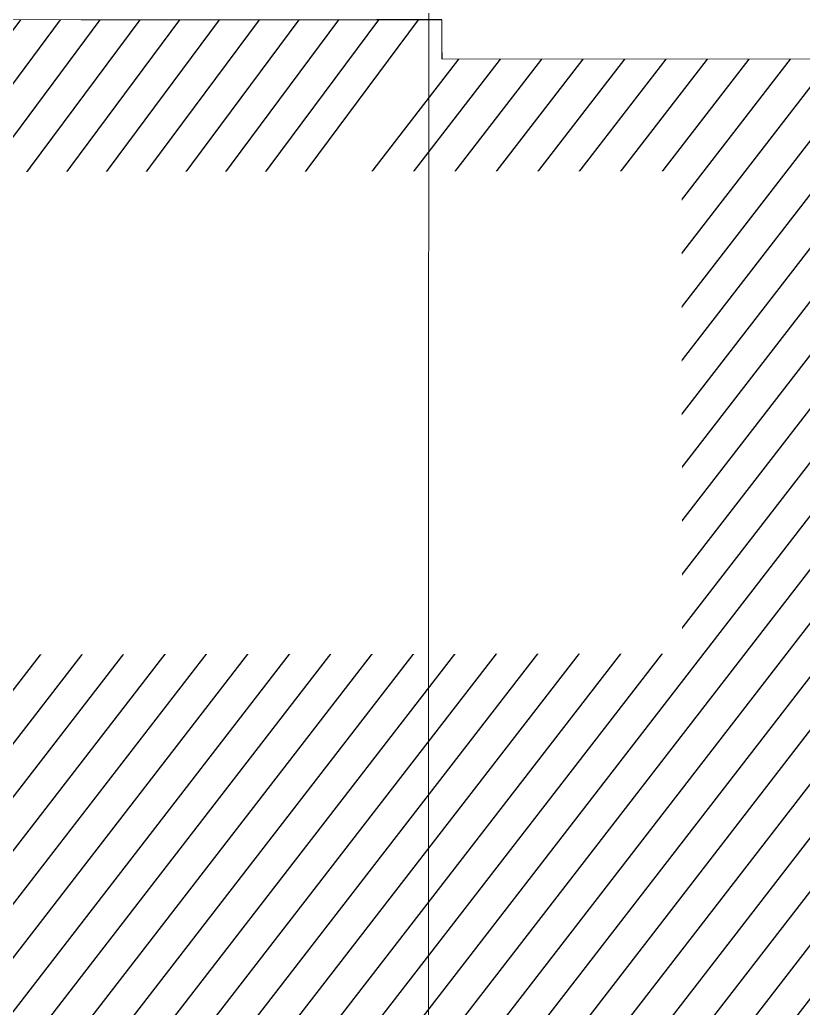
# Model space of a CAD drawing. Header units: centimetres. Extents: x -6122352 to 7132207, y -1694241 to 1947892.
# Drawn here: x 207285 to 213295, y -120292 to -112711 of the extents above; entities that cross this region are included whole.
import ezdxf
from ezdxf.xclip import XClip

# ---------------------------------------------------------------- set-up
doc = ezdxf.new("R2010")
doc.units = ezdxf.units.CM
doc.header["$MEASUREMENT"] = 0
doc.header["$XCLIPFRAME"] = 2
for name, pattern in [('DASHED2', [0.375, 0.25, -0.125]), ('XR-AR-END-SETTING OUT PLAN$0$23585-XR-AR-END-GROUND FLOOR$0$HIDDEN', [0.375, 0.25, -0.125]), ('XR-AR-MID-SETTING OUT FOR MASTER$0$23585-XR-AR-MID-GROUND FLOOR$0$23261-XR-AR-SI-GF$0$HIDDEN', [0.375, 0.25, -0.125]), ('XR-AR-MID-SETTING OUT FOR MASTER$0$23585-XR-AR-MID-GROUND FLOOR$0$945-4P-1-101-GROUND FLOOR PLAN$0$XR-MIDDLE-GROUND FLOOR PLAN$0$HIDDEN', [9.524999999999999, 6.35, -3.175])]:
    doc.linetypes.add(name, pattern=pattern)
doc.layers.add('23585-XR-AR-DAMAC PLOT LIMITS$0$1-End units', color=7, linetype='Continuous', lineweight=5, true_color=0xf8991e)
for name, color, linetype, lineweight in [('23585-XR-AR-DAMAC PLOT LIMITS$0$1-Mid units', 41, 'Continuous', 5), ('@ Foundations', 4, 'DASHED2', 50), ('A-ANNO-TEXT', 3, 'Continuous', 25), ('XR-AR-END-SETTING OUT PLAN$0$23585-XR-AR-END-GROUND FLOOR$0$A-FLOR-UNDR', 8, 'XR-AR-END-SETTING OUT PLAN$0$23585-XR-AR-END-GROUND FLOOR$0$HIDDEN', 5), ('XR-AR-END-SETTING OUT PLAN$0$23585-XR-AR-END-GROUND FLOOR$0$A-GLAZ-SILL', 8, 'Continuous', 5), ('XR-AR-END-SETTING OUT PLAN$0$23585-XR-AR-END-GROUND FLOOR$0$A-GLAZ-WNDO', 232, 'Continuous', 9), ('XR-AR-END-SETTING OUT PLAN$0$23585-XR-AR-END-GROUND FLOOR$0$A-WALL', 7, 'Continuous', 30), ('XR-AR-END-SETTING OUT PLAN$0$23585-XR-AR-END-GROUND FLOOR$0$S-COLS', 51, 'Continuous', 40), ('XR-AR-END-SETTING OUT PLAN$0$23585-XR-AR-END-GROUND FLOOR$0$S-COLS-PATT', 8, 'Continuous', 5), ('XR-AR-MID-SETTING OUT FOR MASTER$0$23585-XR-AR-MID-GROUND FLOOR$0$$A-GLAZ-WNDO', 232, 'Continuous', 9), ('XR-AR-MID-SETTING OUT FOR MASTER$0$23585-XR-AR-MID-GROUND FLOOR$0$$A-WALL', 1, 'Continuous', 5), ('XR-AR-MID-SETTING OUT FOR MASTER$0$23585-XR-AR-MID-GROUND FLOOR$0$A-FLOR-OVHD', 9, 'XR-AR-MID-SETTING OUT FOR MASTER$0$23585-XR-AR-MID-GROUND FLOOR$0$23261-XR-AR-SI-GF$0$HIDDEN', 15), ('XR-AR-MID-SETTING OUT FOR MASTER$0$23585-XR-AR-MID-GROUND FLOOR$0$A-GLAZ-SILL', 8, 'Continuous', 5), ('XR-AR-MID-SETTING OUT FOR MASTER$0$23585-XR-AR-MID-GROUND FLOOR$0$A-GLAZ-WNDO', 232, 'Continuous', 9), ('XR-AR-MID-SETTING OUT FOR MASTER$0$23585-XR-AR-MID-GROUND FLOOR$0$A-WALL', 7, 'Continuous', 30), ('XR-AR-MID-SETTING OUT FOR MASTER$0$23585-XR-AR-MID-GROUND FLOOR$0$S-COLS', 51, 'Continuous', 40)]:
    doc.layers.add(name, color=color, linetype=linetype, lineweight=lineweight)
for name, color, linetype in [('@MI-REF LAYER', 7, 'Continuous'), ('B_TH_6', 7, 'Continuous'), ('XR-AR-END-SETTING OUT PLAN$0$23585-XR-AR-END-GROUND FLOOR$0$A-Flor-Hral', 3, 'Continuous'), ('XR-AR-END-SETTING OUT PLAN$0$23585-XR-AR-END-GROUND FLOOR$0$A-Flor-Strs', 1, 'Continuous'), ('XR-AR-MID-SETTING OUT FOR MASTER$0$23585-XR-AR-MID-GROUND FLOOR$0$A-Flor-Hral', 3, 'Continuous'), ('XR-AR-MID-SETTING OUT FOR MASTER$0$23585-XR-AR-MID-GROUND FLOOR$0$A-Flor-Strs', 1, 'Continuous'), ('XR-AR-MID-SETTING OUT FOR MASTER$0$23585-XR-AR-MID-GROUND FLOOR$0$G-SHAD-20', 251, 'Continuous'), ('XR-AR-MID-SETTING OUT FOR MASTER$0$23585-XR-AR-MID-GROUND FLOOR$0$GS-HATCH-FLOOR TILE', 251, 'Continuous')]:
    doc.layers.add(name, color=color, linetype=linetype)

# ---------------------------------------------------------------- blocks, each defined once
blk = doc.blocks.new('23585-XR-AR-DAMAC PLOT LIMITS')
at = {"layer": '23585-XR-AR-DAMAC PLOT LIMITS$0$1-End units', "color": 251, "true_color": 0x636466}
blk.add_lwpolyline([(496607.6463000001, 2768971.997500001), (496613.8277000003, 2768978.743899999), (496631.5229000002, 2768962.529899999), (496625.3415000001, 2768955.7837)], close=True, dxfattribs=at)
at = {"layer": '23585-XR-AR-DAMAC PLOT LIMITS$0$1-Mid units', "color": 251, "true_color": 0x636466}
blk.add_lwpolyline([(496613.8277000003, 2768978.743899999), (496617.8810999999, 2768983.1675), (496635.5762999998, 2768966.9537), (496631.5229000002, 2768962.529899999)], close=True, dxfattribs=at)
blk = doc.blocks.new('A$Cf093b529')
at = {"layer": 'A-ANNO-TEXT'}
blk.add_blockref('23585-XR-AR-DAMAC PLOT LIMITS', (-495391.9901121984, -2768603.441896566), dxfattribs=at)
blk = doc.blocks.new('XR-AR-END-SETTING OUT PLAN$0$23585-XR-AR-END-GROUND FLOOR$0$A$C75a8815d')
at = {"layer": 'XR-AR-END-SETTING OUT PLAN$0$23585-XR-AR-END-GROUND FLOOR$0$S-COLS', "color": 252, "lineweight": 30}
for points in [[(6049.830236434937, 13227.55946516991), (6049.830236434937, 12227.55946421623), (6249.830236196518, 12227.55946421623), (6249.830236434937, 13227.55946469307)], [(6049.860461950302, 10644.6474583149), (6049.860461473465, 9444.647458553314), (6249.860461711884, 9444.647458791733), (6249.860461950302, 10644.64745926857)]]:
    blk.add_lwpolyline(points, close=True, dxfattribs=at)
blk = doc.blocks.new('XR-AR-END-SETTING OUT PLAN')
at = {"layer": 'XR-AR-END-SETTING OUT PLAN$0$23585-XR-AR-END-GROUND FLOOR$0$A-Flor-Hral', "color": 8}
for p, q in [((7060.101680293679, 13799.99880361557), (9050.100478127599, 13799.9988026619)), ((7060.101679638028, 13749.99880170822), (7060.101680293679, 13799.99880361557)), ((7060.101679638028, 13749.99880170822), (9050.100473538041, 13749.99880218506)), ((7060.101679697633, 12849.9988026619), (8050.101679816842, 12849.99880218506)), ((7060.101679816842, 12799.99880218506), (7060.101679697633, 12849.9988026619)), ((8050.101679697633, 11545.01038455963), (8050.101679816842, 12849.99880218506)), ((7060.101679816842, 12799.99880218506), (8000.101679638028, 12799.9988026619)), ((8000.101679816842, 11526.76096343994), (8000.101679638028, 12799.9988026619))]:
    blk.add_line(p, q, dxfattribs=at)
at = {"layer": 'XR-AR-END-SETTING OUT PLAN$0$23585-XR-AR-END-GROUND FLOOR$0$A-Flor-Strs', "color": 8}
for p, q in [((7110.101679757237, 13849.9988026619), (9050.101679757237, 13849.99880218506)), ((7110.101679816842, 13799.9988026619), (7110.101679757237, 13849.9988026619)), ((7390.101679459214, 13799.99880361557), (7390.101679816842, 13849.9988026619)), ((7670.101679638028, 13799.9988026619), (7670.101679340005, 13849.9988026619)), ((7950.101679816842, 13799.99880218506), (7950.101679757237, 13849.9988026619)), ((7110.101679638028, 12849.99880313873), (7110.101679995656, 13749.9988026619)), ((7390.101679995656, 12849.99880218506), (7390.101679161191, 13749.99880218506)), ((7670.101679697633, 12849.99880170822), (7670.101679697633, 13749.9988026619)), ((7950.101679220796, 12849.9988026619), (7950.101679757237, 13749.9988026619)), ((7110.101679697633, 12749.99880170822), (7110.101679697633, 12799.99880218506)), ((7390.101679518819, 12749.99880313873), (7390.101679816842, 12799.9988026619)), ((7670.101679161191, 12749.99880313873), (7670.101679101586, 12799.9988026619)), ((7950.101679757237, 12799.99880218506), (7950.101679638028, 11508.51154327393)), ((7950.101679876447, 12749.9988026619), (8000.101679638028, 12749.99880313873)), ((8050.101680055261, 12749.9988026619), (9050.097146704793, 12749.99880313873)), ((8000.101679697633, 12469.9988026619), (7950.101679697633, 12469.9988026619)), ((8050.101679340005, 12469.9988026619), (9050.097712770104, 12469.99880218506))]:
    blk.add_line(p, q, dxfattribs=at)
blk.add_lwpolyline([(8550.099979057908, 12189.9988026619), (8550.099979355931, 13299.9988026619), (7110.101679578424, 13299.9988026619)], dxfattribs=at)
at = {"layer": 'XR-AR-END-SETTING OUT PLAN$0$23585-XR-AR-END-GROUND FLOOR$0$A-Flor-Strs', "color": 8, "const_width": 19.99999999999999}
blk.add_lwpolyline([(8325.09997971356, 12329.9988026619), (8550.099979057908, 12189.9988026619), (8775.099979296327, 12329.9988026619)], dxfattribs=at)
at = {"layer": 'XR-AR-END-SETTING OUT PLAN$0$23585-XR-AR-END-GROUND FLOOR$0$A-Flor-Strs', "color": 8}
blk.add_circle((7110.101679578424, 13299.9988026619), 41.76135575145592, dxfattribs=at)
at = {"layer": 'XR-AR-END-SETTING OUT PLAN$0$23585-XR-AR-END-GROUND FLOOR$0$A-FLOR-UNDR', "color": 8, "ltscale": 5}
blk.add_line((7950.111738577485, 12650.00183916092), (9050.101646974683, 12650.0021109581), dxfattribs=at)
at = {"layer": 'XR-AR-END-SETTING OUT PLAN$0$23585-XR-AR-END-GROUND FLOOR$0$A-GLAZ-SILL', "color": 252}
blk.add_line((3550.084660366178, 19523.35189294815), (8750.084660485387, 19523.35189342499), dxfattribs=at)
at = {"layer": 'XR-AR-END-SETTING OUT PLAN$0$23585-XR-AR-END-GROUND FLOOR$0$A-GLAZ-WNDO', "color": 252}
for p, q in [((6150.084660366178, 19773.35189342499), (3550.084660425782, 19773.35189294815)), ((6150.084660366178, 19773.35189342499), (8750.084660246968, 19773.35189294815)), ((7410.084660485387, 19623.35189294815), (7410.084660306573, 19773.35189294815)), ((7460.084660425782, 19773.35189247131), (7460.084660127759, 19623.35189342499)), ((8700.084660306573, 19623.35189294815), (8700.084660485387, 19773.35189342499)), ((8750.084660246968, 19773.35189294815), (8750.084660485387, 19523.35189342499)), ((3550.084660425782, 19623.35189294815), (6150.084660485387, 19623.35189294815)), ((8750.084660127759, 19623.35189294815), (6150.084660485387, 19623.35189294815))]:
    blk.add_line(p, q, dxfattribs=at)
blk.add_lwpolyline([(7460.084660306573, 19723.35189294815), (8700.084660604596, 19723.35189294815)], dxfattribs=at)
for points in [[(6070.084660306573, 19563.35189294815), (4860.084660425782, 19563.35189437866), (4860.084660246968, 19613.35189247131), (6070.084659948945, 19613.35189294815)], [(6150.084660425782, 19563.35189294815), (6070.084660306573, 19563.35189294815), (6070.084659948945, 19613.35189294815), (6150.084660485387, 19613.35189342499)], [(6150.084660425782, 19563.35189294815), (6230.084660366178, 19563.35189390182), (6230.084660485387, 19613.35189342499), (6150.084660485387, 19613.35189342499)], [(6230.084660366178, 19563.35189390182), (7440.084660246968, 19563.35189294815), (7440.084660246968, 19613.35189199448), (6230.084660485387, 19613.35189342499)], [(7520.084660544991, 19563.35189199448), (7440.084660246968, 19563.35189294815), (7440.084660246968, 19613.35189199448), (7520.084660485387, 19613.35189294815)]]:
    blk.add_lwpolyline(points, close=True, dxfattribs=at)
at = {"layer": 'XR-AR-END-SETTING OUT PLAN$0$23585-XR-AR-END-GROUND FLOOR$0$A-WALL', "color": 8}
for points in [[(9250.08550722897, 19773.2721414566), (8750.084660485387, 19773.35278987885), (8750.084660306573, 19523.27034950256), (9250.027719274163, 19523.38991355896)], [(9250.102083459496, 6650.001490592957), (9050.100989297032, 6650.001235485077), (9050.10098965466, 8750.000639915466), (6850.11106570065, 8750.002635478973), (6850.111066058278, 8700.0026679039), (6750.111065879464, 8700.002668380737), (6750.111065879464, 8750.000871658325), (6650.111065939069, 8750.000871658325), (6650.111065283418, 8850.002022743225), (6950.111065164208, 8850.002250671387), (6950.111065879464, 8899.99970960617), (7050.111065879464, 8899.99970817566), (7050.11106570065, 8850.002797603607), (9050.099628582597, 8850.000640392303), (9050.10098899901, 10349.9981546402), (7050.11106581986, 10349.99975156784), (7050.111065998673, 9799.999710083008), (6950.11106570065, 9799.999708652496), (6950.112433806062, 10550.00580835342), (7050.108891561627, 10550.00580835342), (7050.104876235127, 10449.99988079071), (9050.099116638303, 10449.9981546402), (9049.948119357228, 19523.36598014832), (9249.950268521905, 19523.36597967148)]]:
    blk.add_lwpolyline(points, close=True, dxfattribs=at)
blk.add_lwpolyline([(7250.100541964173, 12200.0021109581), (7250.100542083383, 11450.00580835342), (6950.09668238461, 11450.00602960587), (6950.103889837861, 12750.00211143494), (7950.111920431256, 12750.00211048126), (7950.111738994718, 12650.0021109581), (7100.100542083383, 12650.00211143494), (7100.10202242434, 12200.0021109581), (7250.100541964173, 12200.0021109581), (7250.100541964173, 12200.0021109581), (7250.100541964173, 12200.0021109581)], dxfattribs=at)
at = {"layer": 'XR-AR-END-SETTING OUT PLAN$0$23585-XR-AR-END-GROUND FLOOR$0$S-COLS-PATT', "color": 8}
blk.add_blockref('XR-AR-END-SETTING OUT PLAN$0$23585-XR-AR-END-GROUND FLOOR$0$A$C75a8815d', (3000.129344239831, 5499.998310089111), dxfattribs=at)
blk = doc.blocks.new('END UNIT')
at = {"xscale": 0.001, "yscale": 0.001, "zscale": 0.001}
blk.add_blockref('XR-AR-END-SETTING OUT PLAN', (-9.150201729830158, 0), dxfattribs=at)
blk = doc.blocks.new('XR-AR-MID-SETTING OUT FOR MASTER$0$23585-XR-AR-MID-GROUND FLOOR$0$945-4P-1-101-GROUND FLOOR PLAN$0$XR-MIDDLE-GROUND FLOOR PLAN$0$A$C446944C1')
at = {"layer": 'XR-AR-MID-SETTING OUT FOR MASTER$0$23585-XR-AR-MID-GROUND FLOOR$0$A-GLAZ-SILL', "color": 252}
blk.add_line((-2.733431756496429e-07, -4.737777635455132e-05), (5.199999726377428, -4.737754352390766e-05), dxfattribs=at)
for points in [[(2.208076124545187, -0.02284434624016285), (2.208076124545187, -0.1242443462833762), (2.093846930889413, -0.07354434626176953), (2.208076124545187, -0.02284434624016285)], [(2.991923328721896, -0.02284434624016285), (2.991923328721896, -0.1242443462833762), (3.106152522144839, -0.07354434579610825), (2.991923328721896, -0.02284434624016285)]]:
    blk.add_lwpolyline(points, dxfattribs=at)
at = {"layer": 'XR-AR-MID-SETTING OUT FOR MASTER$0$23585-XR-AR-MID-GROUND FLOOR$0$A-GLAZ-WNDO', "color": 252}
for p, q in [((5.199999726610258, 0.2499526219908148), (-2.735760062932968e-07, 0.2499526222236454)), ((-2.735760062932968e-07, 0.2499526222236454), (-2.733431756496429e-07, -4.737777635455132e-05)), ((0.04999972670339048, 0.0999526223167777), (0.04999972647055984, 0.2499526219908148)), ((1.284999726805836, 0.2499526222236454), (1.284999726805836, 0.09995262185111642)), ((1.334999726619571, 0.09995262208394706), (1.334999726619571, 0.2499526222236454)), ((3.864999726880342, 0.0999526223167777), (3.864999726880342, 0.2499526224564761)), ((3.914999726694077, 0.2499526222236454), (3.914999726694077, 0.09995262185111642)), ((5.149999726563692, 0.09995262254960835), (5.149999726796523, 0.2499526222236454)), ((5.199999726610258, 0.2499526219908148), (5.199999726377428, -4.737754352390766e-05)), ((-2.733431756496429e-07, 0.09995262208394706), (2.599999726517126, 0.09995262185111642)), ((5.199999726610258, 0.0999526223167777), (2.599999726517126, 0.09995262185111642))]:
    blk.add_line(p, q, dxfattribs=at)
for points in [[(1.284999726805836, 0.1999526221770793), (0.04999972647055984, 0.1999526226427406)], [(3.914999726694077, 0.1999526221770793), (5.149999726796523, 0.1999526219442487)]]:
    blk.add_lwpolyline(points, dxfattribs=at)
for points in [[(1.224999726749957, 0.03995262226089835), (1.304999726824462, 0.03995262226089835), (1.304999726824462, 0.08995262207463384), (1.224999726517126, 0.08995262230746448)], [(2.51999972644262, 0.03995262226089835), (1.304999726824462, 0.03995262226089835), (1.304999726824462, 0.08995262207463384), (2.519999726675451, 0.08995262207463384)], [(2.599999726517126, 0.03995262226089835), (2.51999972644262, 0.03995262226089835), (2.519999726675451, 0.08995262207463384), (2.599999726517126, 0.08995262254029512)], [(2.599999726517126, 0.03995262226089835), (2.679999726591632, 0.03995262202806771), (2.679999726591632, 0.08995262254029512), (2.599999726517126, 0.08995262254029512)], [(2.679999726591632, 0.03995262202806771), (3.89499972644262, 0.039952622493729), (3.894999726675451, 0.08995262207463384), (2.679999726591632, 0.08995262254029512)], [(3.974999726749957, 0.039952622493729), (3.89499972644262, 0.039952622493729), (3.894999726675451, 0.08995262207463384), (3.974999726749957, 0.08995262230746448)]]:
    blk.add_lwpolyline(points, close=True, dxfattribs=at)
blk = doc.blocks.new('XR-AR-MID-SETTING OUT FOR MASTER$0$23585-XR-AR-MID-GROUND FLOOR$0$945-4P-1-101-GROUND FLOOR PLAN$0$XR-MIDDLE-GROUND FLOOR PLAN$0$BREAK LINE1')
blk.add_lwpolyline([(648.1633601741578, -6.16698093744526, 0, 0, 0), (100.7725748287976, -6.16698093744526, 16.74478720384293, 16.74478720384293, 0), (38.27257482879577, -177.8843240237456, 16.74478720384293, 16.74478720384293, 0), (-86.72742517120423, 165.5503621488551, 16.74478720384293, 16.74478720384293, 0), (-149.2274251712042, -6.166980937447079, 0, 0, 0), (-912.0704092131346, -6.166980937441622, 0, 0, 0)], format="xyseb")
blk = doc.blocks.new('XR-AR-MID-SETTING OUT FOR MASTER$0$23585-XR-AR-MID-GROUND FLOOR$0$945-4P-1-101-GROUND FLOOR PLAN$0$XR-MIDDLE-GROUND FLOOR PLAN$0$WRFWF')
at = {"layer": 'XR-AR-MID-SETTING OUT FOR MASTER$0$23585-XR-AR-MID-GROUND FLOOR$0$A-FLOR-OVHD', "linetype": 'XR-AR-MID-SETTING OUT FOR MASTER$0$23585-XR-AR-MID-GROUND FLOOR$0$945-4P-1-101-GROUND FLOOR PLAN$0$XR-MIDDLE-GROUND FLOOR PLAN$0$HIDDEN', "ltscale": 0.1}
for p, q in [((9250.00889430586, 14089.9999996908), (9250.008894346622, 9909.449274283641)), ((10350.00889432596, 14089.44927426482), (9250.008894305867, 14089.44927426484)), ((10350.00889432159, 13809.44927426483), (9250.008894308598, 13809.44927426484)), ((10350.00889431722, 13529.44927426483), (9250.008894311328, 13529.44927426484)), ((10350.00889431286, 13249.44927426483), (9250.008894314058, 13249.44927426484)), ((10350.00889431286, 12969.44927426484), (9250.008894314054, 12969.44927426485)), ((10350.00889431285, 12689.44927426484), (9250.00889431405, 12689.44927426486)), ((10350.00889431285, 12409.44927426485), (9250.008894314047, 12409.44927426486)), ((10350.00889431284, 12129.44927426485), (9250.008894314044, 12129.44927426487)), ((10350.00889431284, 11849.44927426486), (9250.00889431404, 11849.44927426487)), ((10350.00889431284, 11569.44927426486), (9250.008894314036, 11569.44927426488)), ((10350.00889431283, 11289.44927426487), (9250.00889431403, 11289.44927426488)), ((10350.00889431283, 11009.44927426487), (9250.008894314027, 11009.44927426489)), ((10350.00889432794, 11009.4492742833), (10350.00889432794, 9909.449274272882)), ((10350.00889432794, 9909.449274272882), (9250.008894346622, 9909.449274283641))]:
    blk.add_line(p, q, dxfattribs=at)
blk.add_lwpolyline([(10350.00889430916, 14369.99999969173), (10350.00889431698, 11009.4492742833)], dxfattribs=at)
blk = doc.blocks.new('XR-AR-MID-SETTING OUT FOR MASTER$0$23585-XR-AR-MID-GROUND FLOOR$0$945-4P-1-101-GROUND FLOOR PLAN$0$XR-MIDDLE-GROUND FLOOR PLAN$0$ASDASDASD')
blk.add_wipeout([(-42428.49006074868, 24502.348435747233), (-42278.49006074868, 24502.348435747143), (-42278.490060748925, 24052.348435747146), (-42428.49006074892, 24052.34843574723)])
blk.add_hatch(color=256).paths.add_polyline_path([(-42428.49006074868, 24502.34843574724), (-42278.49006074868, 24502.34843574715), (-42428.49006074893, 24052.34843574724)])
for p, q in [((-42278.49006074868, 24502.34843574715), (-42428.49006074868, 24502.34843574724)), ((-42428.49006074868, 24502.34843574724), (-42428.49006074893, 24052.34843574724)), ((-42428.49006074893, 24052.34843574724), (-42278.49006074868, 24502.34843574715)), ((-42278.49006074893, 24052.34843574715), (-42278.49006074868, 24502.34843574715)), ((-42428.49006074893, 24052.34843574724), (-42278.49006074893, 24052.34843574715))]:
    blk.add_line(p, q)
blk = doc.blocks.new('XR-AR-MID-SETTING OUT FOR MASTER$0$23585-XR-AR-MID-GROUND FLOOR$0$A$C08698786')
at = {"layer": 'XR-AR-MID-SETTING OUT FOR MASTER$0$23585-XR-AR-MID-GROUND FLOOR$0$S-COLS', "color": 252, "lineweight": 30}
for points in [[(-100.1414103507996, 18727.55777406693), (-100.141410112381, 17727.55777406693), (99.85858964920044, 17727.55777430534), (99.85858988761902, 18727.55777430534)], [(-100.1111845970154, 16144.64576864243), (-100.111184835434, 14944.64576864243), (99.88881516456604, 14944.64576816559), (99.88881492614746, 16144.64576816559)]]:
    blk.add_lwpolyline(points, close=True, dxfattribs=at)
blk = doc.blocks.new('XR-AR-MID-SETTING OUT FOR MASTER')
at = {"layer": 'XR-AR-MID-SETTING OUT FOR MASTER$0$23585-XR-AR-MID-GROUND FLOOR$0$A-Flor-Hral', "color": 8}
blk.add_lwpolyline([(100.008808940649, 14902.65850448608), (2090.008809119463, 14902.65850496292), (2090.008808881044, 14852.65850448608), (100.0088091790676, 14852.65850496292)], dxfattribs=at)
at = {"layer": 'XR-AR-MID-SETTING OUT FOR MASTER$0$23585-XR-AR-MID-GROUND FLOOR$0$A-Flor-Strs', "color": 8}
for p, q in [((2040.00880882144, 14952.65850496292), (100.0088088214397, 14952.65850496292)), ((1200.008809238672, 14952.65850496292), (1200.008808940649, 14902.65850400925)), ((1480.008808463812, 14952.65850496292), (1480.008808642626, 14902.65850543976)), ((1760.008809119463, 14952.65850448608), (1760.008808940649, 14902.65850448608)), ((2040.00880882144, 14952.65850496292), (2040.008809179068, 14902.65850400925)), ((1200.008808404207, 14852.65850448608), (1200.00880882144, 13952.65850496292)), ((1480.008808940649, 14852.65850448608), (1480.008808940649, 13952.65850400925)), ((1760.008809119463, 14852.65850448608), (1760.008808523417, 13952.65850448608)), ((2040.008808940649, 14852.65850448608), (2040.008808881044, 13952.65850448608)), ((1480.008808881044, 13902.65850496292), (1480.008808583021, 13852.65850496292)), ((1760.008809000254, 13902.65850448608), (1760.008809000254, 13852.65850496292)), ((2040.008808881044, 13902.65850496292), (2040.008808881044, 13852.65850400925)), ((1100.008809238672, 13852.65850496292), (100.0088088810444, 13852.65850400925)), ((1200.00880882144, 13852.65850448608), (1200.008808583021, 13573.20923042297)), ((1100.008808940649, 13572.65850400925), (100.008808940649, 13572.65850448608)), ((1200.008809119463, 13572.65850448608), (1150.008809417486, 13572.65850448608))]:
    blk.add_line(p, q, dxfattribs=at)
blk.add_lwpolyline([(1200.008809119463, 13902.65850448608), (1200.008808881044, 13852.65850400925), (1150.008809179068, 13852.65850496292)], dxfattribs=at)
at = {"layer": 'XR-AR-MID-SETTING OUT FOR MASTER$0$23585-XR-AR-MID-GROUND FLOOR$0$A-Flor-Strs', "color": 8, "const_width": 15.00000006679886}
blk.add_lwpolyline([(455.1530921757221, 13685.15850496292), (650.0088085234165, 13572.65850496292), (844.8645255863667, 13685.15850543976)], dxfattribs=at)
at = {"layer": 'XR-AR-MID-SETTING OUT FOR MASTER$0$23585-XR-AR-MID-GROUND FLOOR$0$A-Flor-Strs', "color": 8}
blk.add_circle((2040.008809119463, 14402.65850496292), 45.00000020605513, dxfattribs=at)
at = {"layer": 'XR-AR-MID-SETTING OUT FOR MASTER$0$23585-XR-AR-MID-GROUND FLOOR$0$A-WALL', "color": 8}
for points in [[(100.0000008046627, 19472.65428304672), (400.0004432499409, 19472.65428209305), (400.0004433095455, 19222.70159435272), (99.99999997019768, 19222.70159482956)], [(1950.000811725855, 13202.63829565048), (2000.00029399991, 13202.63829565048), (2000.00945982337, 13652.63829517365), (1950.000810950994, 13652.63829469681)]]:
    blk.add_lwpolyline(points, close=True, dxfattribs=at)
at = {"layer": 'XR-AR-MID-SETTING OUT FOR MASTER$0$23585-XR-AR-MID-GROUND FLOOR$0$$A-GLAZ-WNDO', "color": 8, "xscale": -1000, "yscale": 1000, "zscale": 1000}
blk.add_blockref('XR-AR-MID-SETTING OUT FOR MASTER$0$23585-XR-AR-MID-GROUND FLOOR$0$945-4P-1-101-GROUND FLOOR PLAN$0$XR-MIDDLE-GROUND FLOOR PLAN$0$A$C446944C1', (5600.000170022249, 19222.70166015625), dxfattribs=at)
at = {"layer": 'XR-AR-MID-SETTING OUT FOR MASTER$0$23585-XR-AR-MID-GROUND FLOOR$0$$A-WALL', "color": 8}
blk.add_blockref('XR-AR-MID-SETTING OUT FOR MASTER$0$23585-XR-AR-MID-GROUND FLOOR$0$945-4P-1-101-GROUND FLOOR PLAN$0$XR-MIDDLE-GROUND FLOOR PLAN$0$WRFWF', (-9150.000085562468, -796.7907695770264), dxfattribs=at)
at = {"layer": 'XR-AR-MID-SETTING OUT FOR MASTER$0$23585-XR-AR-MID-GROUND FLOOR$0$A-FLOR-OVHD', "color": 8, "linetype": 'XR-AR-MID-SETTING OUT FOR MASTER$0$23585-XR-AR-MID-GROUND FLOOR$0$23261-XR-AR-SI-GF$0$HIDDEN', "ltscale": 5, "xscale": -0.9999999999999997, "rotation": 194.2810957359752}
blk.add_blockref('XR-AR-MID-SETTING OUT FOR MASTER$0$23585-XR-AR-MID-GROUND FLOOR$0$945-4P-1-101-GROUND FLOOR PLAN$0$XR-MIDDLE-GROUND FLOOR PLAN$0$BREAK LINE1', (675.0088040530682, 13433.20923042297), dxfattribs=at)
at = {"layer": 'XR-AR-MID-SETTING OUT FOR MASTER$0$23585-XR-AR-MID-GROUND FLOOR$0$G-SHAD-20', "color": 8}
blk.add_blockref('XR-AR-MID-SETTING OUT FOR MASTER$0$23585-XR-AR-MID-GROUND FLOOR$0$945-4P-1-101-GROUND FLOOR PLAN$0$XR-MIDDLE-GROUND FLOOR PLAN$0$ASDASDASD', (44478.49782505631, -10849.71202945709), dxfattribs=at)
at = {"layer": 'XR-AR-MID-SETTING OUT FOR MASTER$0$23585-XR-AR-MID-GROUND FLOOR$0$A-Flor-Hral', "color": 8}
blk.add_lwpolyline([(1150.008809179068, 13560.48195743561), (1150.008809059858, 13902.65850496292), (2090.008809238672, 13902.65850496292), (2090.008809119463, 13952.65850496292), (1100.008808940649, 13952.65850448608), (1100.008809119463, 13547.75468444824)], dxfattribs=at)
at = {"layer": 'XR-AR-MID-SETTING OUT FOR MASTER$0$23585-XR-AR-MID-GROUND FLOOR$0$A-Flor-Strs', "color": 8}
blk.add_lwpolyline([(650.0088085234165, 13572.65850496292), (650.008808940649, 14402.65850448608), (2040.008809119463, 14402.65850496292)], dxfattribs=at)
at = {"layer": 'XR-AR-MID-SETTING OUT FOR MASTER$0$23585-XR-AR-MID-GROUND FLOOR$0$A-WALL', "color": 8}
for points in [[(99.99999931454659, 19472.65428209305), (-99.99999925494194, 19472.65428256989), (-99.998236566782, 5500.00000667572), (100.0017631351948, 5500.000006198883), (99.9995484650135, 8850.141927242279), (1100.048611491919, 8850.10940027237), (1100.048611015081, 8950.109399795532), (100.03925588727, 8950.072475910187), (100.0088088810444, 10949.9982419014), (2099.951952844858, 10949.99824142456), (2099.998660355806, 9950.143901348114), (2199.988806992769, 9950.143900871277), (2200.057162195444, 11149.97698402405), (2100.075846284628, 11149.97698354721), (2100.039519578218, 11049.97698402405), (100.0088088810444, 11049.99824142456)], [(2200.013650625944, 13652.63605213165), (2200.017217665911, 13652.6360502243), (2200.024336546659, 13852.63604974747), (1199.974533885717, 13852.65850543976), (1199.974534541368, 13752.66171360016), (1850.013650208712, 13752.64729642868), (1850.013650685549, 13102.64278697968), (2100.128742069006, 13102.63829755783), (2100.128742545843, 12652.63829708099), (1949.986809521914, 12652.64009141922), (1949.9868093431, 12552.35255002975), (2100.055755704641, 12552.35255050659), (2100.016017049551, 12049.97720527649), (2199.959899276495, 12049.97720527649), (2199.999632865191, 13202.6360502243), (2050.003180772066, 13202.63829612732), (2050.012347489595, 13652.63829517365), (2200.019845813513, 13652.63604927063)]]:
    blk.add_lwpolyline(points, close=True, dxfattribs=at)
at = {"layer": 'XR-AR-MID-SETTING OUT FOR MASTER$0$23585-XR-AR-MID-GROUND FLOOR$0$GS-HATCH-FLOOR TILE', "color": 8}
blk.add_blockref('XR-AR-MID-SETTING OUT FOR MASTER$0$23585-XR-AR-MID-GROUND FLOOR$0$A$C08698786', (-1.490116119384766e-07, 0), dxfattribs=at)
blk = doc.blocks.new('MID UNIT')
at = {"xscale": 0.001, "yscale": 0.001, "zscale": 0.001}
blk.add_blockref('XR-AR-MID-SETTING OUT FOR MASTER', (0, 0), dxfattribs=at)
blk = doc.blocks.new('TH_6')
blk.add_blockref('END UNIT', (495802.3053798428, 2769163.996563952))
blk.add_blockref('MID UNIT', (495802.3053798428, 2769163.996563952))
blk = doc.blocks.new('A$Ce2a03a74')
at = {"layer": 'B_TH_6', "xscale": 999.9914829579993, "yscale": 999.9914829579993, "zscale": 999.9914829579993}
blk.add_blockref('TH_6', (-495790404.5228079, -2769140733.343811), dxfattribs=at)
blk = doc.blocks.new('23585-XR-AR-MALDIVE-2$0$TH_6')
at = {"ltscale": 10, "xscale": 0.00100002623446598, "yscale": 0.00100002623446598, "zscale": 0.00100002623446598}
blk.add_blockref('A$Ce2a03a74', (495794.6272259735, 2769164.318430193), dxfattribs=at)
at = {"layer": '@ Foundations', "linetype": 'DASHED2', "ltscale": 0.25}
blk.add_lwpolyline([(495800.9553812214, 2769177.788844433), (495803.6553812214, 2769177.788844433), (495803.6553812214, 2769183.138844433), (495800.9553812214, 2769183.138844433)], close=True, dxfattribs=at)

msp = doc.modelspace()

# ---------------------------------------------------------------- block references
at = {"layer": '@MI-REF LAYER'}
ref = msp.add_blockref('23585-XR-AR-MALDIVE-2$0$TH_6', (-496066867.0987805, -2769211397.596829), dxfattribs=dict(at, xscale=1000, yscale=1000, zscale=1000, rotation=359.9901722157166))
XClip(ref).set_block_clipping_path([(495793.2152802178, 2769163.996335161), (495847.25252525066, 2769163.9960809364), (495847.2535227563, 2769187.9361263197), (495838.3053463253, 2769187.8961598463), (495832.30534110335, 2769187.8961610533), (495826.3053362698, 2769187.896162259), (495820.3054766443, 2769187.896298579), (495814.30533649144, 2769187.8964472436), (495808.30533411563, 2769187.896448451), (495802.30547449016, 2769187.8965847697), (495793.21537316334, 2769187.9364898955)])

# ---------------------------------------------------------------- next in the draw order: wipeouts: each hides what was drawn before it
at = {"color": 10}
msp.add_wipeout([(204271.341374394, -112711.10651426944), (204268.92457500368, -126984.62992030081), (252569.92436445123, -126992.95856626707), (252571.12314505735, -112719.43444290076), (246322.1939183399, -112717.90728657704), (246322.2769979855, -113018.5143592934), (210521.14151336253, -113012.37349204558), (210521.32772171017, -112711.7503339721), (204271.34137689648, -112711.0889299053)], dxfattribs=at).dxf.layer = '@MI-REF LAYER'

# ---------------------------------------------------------------- next in the draw order: hatches: boundary and pattern name
at = {"layer": '@MI-REF LAYER'}
h = msp.add_hatch(dxfattribs=at)
h.set_pattern_fill('ANSI31', color=256, scale=1999.999998458916, angle=6.722712845868625)
h.set_pattern_definition([(51.72271284586864, (-2376763621.713655, -1504247786.630127), (-196.2554993275065, 154.8669715833345), [])])
h.paths.add_polyline_path([(252568.6198803241, -126993.0545955013), (252569.8706995401, -112719.5295379322), (246321.1000920893, -112718.4357854984), (246320.8462612017, -113020.4883291191), (210519.9618910979, -113012.9144714), (210520.013740395, -112712.2618354557), (204270.0368932944, -112711.1840154621), (204267.6258677372, -126984.7250073836)])

# ---------------------------------------------------------------- next in the draw order: linework, layer by layer
at = {"layer": '@MI-REF LAYER', "linetype": 'DASHED2', "extrusion": (-4.06944259954008e-12, -7.460187374667495e-09, 1), "elevation": 0.0008531372687347198}
msp.add_lwpolyline([(210421.4823728371, -111996.5926874511), (226248.1809208705, -112000.7837249745), (226753.2481699229, -112738.0226926066)], dxfattribs=at)

# ---------------------------------------------------------------- next in the draw order: wipeouts: each hides what was drawn before it
msp.add_wipeout([(205391.54576293426, -113879.13848564289), (212361.02930743105, -113872.18390618623), (212364.72139418934, -117572.18206330482), (205395.23784880096, -117579.13664532195)]).dxf.layer = '@MI-REF LAYER'

# ---------------------------------------------------------------- next in the draw order: linework, layer by layer
at = {"layer": '@MI-REF LAYER', "const_width": 5.000000000000002}
msp.add_lwpolyline([(204268.9303516416, -126984.6299215499), (252569.9243642285, -126992.9595096676), (252571.1751834445, -112719.4344520985), (246322.1939205999, -112717.8911564872), (246322.2769978362, -113018.5143624673), (210521.1415133295, -113012.3734920847), (210521.3277214142, -112711.7503342792), (204271.3413771988, -112711.0889296284)], close=True, dxfattribs=at)

# ---------------------------------------------------------------- next in the draw order: block references
at = {"layer": '@MI-REF LAYER', "xscale": 1000, "yscale": 1000, "zscale": 1000, "rotation": 312.4882903633292}
msp.add_blockref('A$Cf093b529', (-891608.7329339073, 539022.7201118186), dxfattribs=at)

doc.saveas('drawing.dxf')
